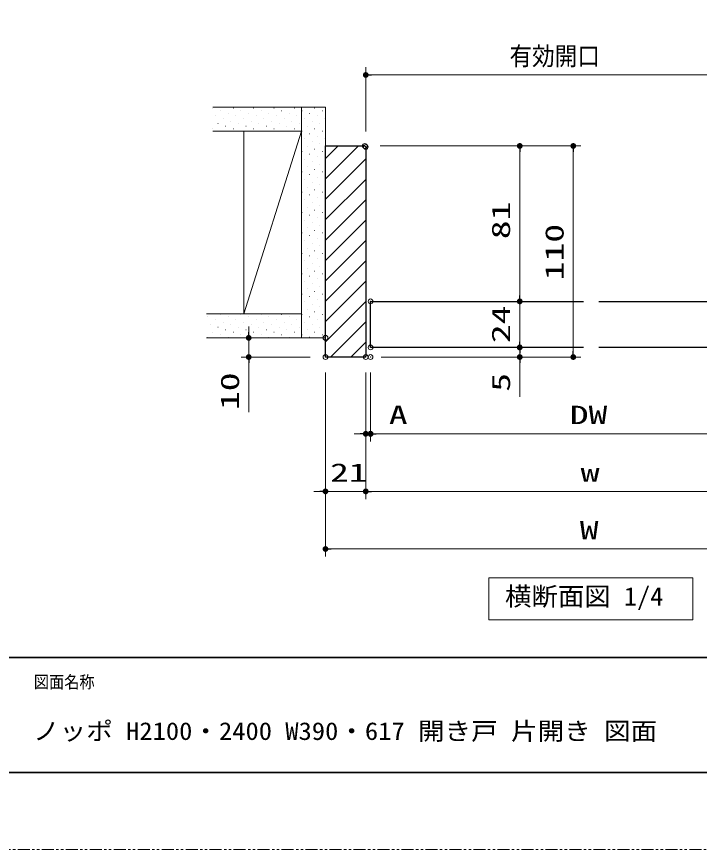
# Model space of a CAD drawing. Units: millimetres, scale not verified. Extents: x -1306 to 1306, y -607 to 607.
# Drawn here: x -882.3 to -526.5, y -594 to -160.1 of the extents above; entities that cross this region are included whole.
import ezdxf
from ezdxf.enums import TextEntityAlignment as Align

# ---------------------------------------------------------------- set-up
doc = ezdxf.new("R2010")
doc.units = ezdxf.units.MM
doc.header["$LTSCALE"] = 5
doc.header["$PDMODE"] = 32
doc.header["$PDSIZE"] = 2.5
doc.linetypes.add('USER1', pattern=[2.5, 1.25, -0.25, 0.25, -0.25, 0.25, -0.25])
for name, color, linetype, lineweight in [('0-1_線(黄)', 2, 'Continuous', 15), ('0-3_陰線', 4, 'USER1', 9), ('0-D_線(白)', 7, 'Continuous', 30), ('1-1_寸法線', 3, 'Continuous', 13), ('1-2_ハッチング', 6, 'Continuous', 9), ('1-4_DEFPOINTS', 7, 'Continuous', 5), ('1-5_0', 4, 'Continuous', 25), ('1-8_図面枠', 7, 'Continuous', 35)]:
    doc.layers.add(name, color=color, linetype=linetype, lineweight=lineweight)
doc.styles.add('ＭＳ ゴシック', font='')
doc.styles.get('ＭＳ ゴシック').set_extended_font_data('MS Gothic')

# ---------------------------------------------------------------- blocks, each defined once
blk = doc.blocks.new('_DOT')
at = {"layer": '1-5_0', "color": 3}
blk.add_line((-2.5, 0), (-5, 0), dxfattribs=at)
for points in [[(0, 0), (-2.5, 0), (-2.48, 0.313)], [(0, 0), (-2.48, -0.313), (-2.5, 0)], [(0, 0), (-2.48, 0.313), (-2.421, 0.622)], [(0, 0), (-2.421, -0.622), (-2.48, -0.313)], [(0, 0), (-2.421, 0.622), (-2.324, 0.92)], [(0, 0), (-2.324, -0.92), (-2.421, -0.622)], [(0, 0), (-2.324, 0.92), (-2.191, 1.204)], [(0, 0), (-2.191, -1.204), (-2.324, -0.92)], [(0, 0), (-2.191, 1.204), (-2.023, 1.469)], [(0, 0), (-2.023, -1.469), (-2.191, -1.204)], [(0, 0), (-2.023, 1.469), (-1.822, 1.711)], [(0, 0), (-1.822, -1.711), (-2.023, -1.469)], [(0, 0), (-1.822, 1.711), (-1.594, 1.926)], [(0, 0), (-1.594, -1.926), (-1.822, -1.711)], [(0, 0), (-1.594, 1.926), (-1.34, 2.111)], [(0, 0), (-1.34, -2.111), (-1.594, -1.926)], [(0, 0), (-1.34, 2.111), (-1.064, 2.262)], [(0, 0), (-1.064, -2.262), (-1.34, -2.111)], [(0, 0), (-1.064, 2.262), (-0.773, 2.378)], [(0, 0), (-0.773, -2.378), (-1.064, -2.262)], [(0, 0), (-0.773, 2.378), (-0.468, 2.456)], [(0, 0), (-0.468, -2.456), (-0.773, -2.378)], [(0, 0), (-0.468, 2.456), (-0.157, 2.495)], [(0, 0), (-0.157, -2.495), (-0.468, -2.456)], [(0, 0), (-0.157, 2.495), (0.157, 2.495)], [(0, 0), (0.157, -2.495), (-0.157, -2.495)], [(0, 0), (0.157, 2.495), (0.468, 2.456)], [(0, 0), (0.468, 2.456), (0.773, 2.378)], [(0, 0), (0.773, 2.378), (1.064, 2.262)], [(0, 0), (1.064, 2.262), (1.34, 2.111)], [(0, 0), (1.34, 2.111), (1.594, 1.926)], [(0, 0), (1.594, 1.926), (1.822, 1.711)], [(0, 0), (1.822, 1.711), (2.023, 1.469)], [(0, 0), (2.023, 1.469), (2.191, 1.204)], [(0, 0), (2.191, 1.204), (2.324, 0.92)], [(0, 0), (2.324, 0.92), (2.421, 0.622)], [(0, 0), (2.421, 0.622), (2.48, 0.313)], [(0, 0), (2.48, 0.313), (2.5, 0)], [(0, 0), (0.468, -2.456), (0.157, -2.495)], [(0, 0), (0.773, -2.378), (0.468, -2.456)], [(0, 0), (1.064, -2.262), (0.773, -2.378)], [(0, 0), (1.34, -2.111), (1.064, -2.262)], [(0, 0), (1.594, -1.926), (1.34, -2.111)], [(0, 0), (1.822, -1.711), (1.594, -1.926)], [(0, 0), (2.023, -1.469), (1.822, -1.711)], [(0, 0), (2.191, -1.204), (2.023, -1.469)], [(0, 0), (2.324, -0.92), (2.191, -1.204)], [(0, 0), (2.421, -0.622), (2.324, -0.92)], [(0, 0), (2.48, -0.313), (2.421, -0.622)], [(0, 0), (2.5, 0), (2.48, -0.313)]]:
    blk.add_solid(points, dxfattribs=at)

msp = doc.modelspace()

# ---------------------------------------------------------------- linework, layer by layer
at = {"layer": '0-1_線(黄)'}
for p, q in [((-780.082, -207.3), (-721.364, -207.3)), ((-733.864, -327.492), (-733.864, -207.3)), ((-721.364, -227.492), (-721.364, -207.3)), ((-780.082, -219.8), (-733.864, -219.8)), ((-763.864, -219.8), (-763.864, -314.992)), ((-733.864, -219.8), (-763.864, -314.992)), ((-783.34, -314.992), (-733.864, -314.992)), ((-783.34, -327.492), (-721.364, -327.492))]:
    msp.add_line(p, q, dxfattribs=at)
msp.add_lwpolyline([(-636.303, -452.492), (-529.925, -452.492), (-529.925, -474.327), (-636.303, -474.327)], close=True, dxfattribs=at)
at = {"layer": '0-3_陰線'}
msp.add_line((387.036, -594), (-1292.964, -594), dxfattribs=at)
at = {"layer": '0-D_線(白)'}
for p, q in [((-721.364, -227.492), (-700.864, -227.492)), ((-721.364, -337.492), (-721.364, -227.492)), ((-697.864, -308.492), (-586.864, -308.492)), ((-697.864, -332.492), (-697.864, -308.492)), ((-578.864, -308.492), (-467.864, -308.492)), ((-586.864, -332.492), (-697.864, -332.492)), ((-467.864, -332.492), (-578.864, -332.492)), ((-700.864, -337.492), (-721.364, -337.492)), ((-700.864, -337.492), (-700.364, -336.992)), ((-700.364, -336.992), (-700.864, -337.492))]:
    msp.add_line(p, q, dxfattribs=at)
msp.add_lwpolyline([(-700.864, -227.492), (-700.364, -227.992), (-700.364, -336.992)], dxfattribs=at)
at = {"layer": '1-1_寸法線'}
for p, q in [((-700.364, -219.992), (-700.364, -186.503)), ((-697.364, -190.503), (-508.864, -190.503)), ((-692.864, -227.492), (-588.219, -227.492)), ((-692.864, -227.492), (-616.114, -227.492)), ((-620.114, -230.492), (-620.114, -305.492)), ((-592.219, -230.492), (-592.219, -334.492)), ((-620.114, -305.492), (-620.114, -302.492)), ((-689.864, -308.492), (-616.114, -308.492)), ((-628.114, -308.492), (-624.114, -308.492)), ((-620.114, -332.492), (-620.114, -308.492)), ((-761.364, -324.492), (-761.364, -321.492)), ((-729.364, -327.492), (-765.364, -327.492)), ((-761.364, -327.492), (-761.364, -337.492)), ((-620.114, -329.492), (-620.114, -326.492)), ((-689.864, -332.492), (-616.114, -332.492)), ((-689.864, -332.492), (-616.114, -332.492)), ((-620.114, -332.492), (-620.114, -337.492)), ((-729.364, -337.492), (-765.364, -337.492)), ((-692.364, -337.492), (-616.114, -337.492)), ((-692.364, -337.492), (-588.219, -337.492)), ((-620.114, -335.492), (-620.114, -338.492)), ((-761.364, -340.492), (-761.364, -366.254)), ((-620.114, -340.492), (-620.114, -358.159)), ((-721.364, -345.492), (-721.364, -411.492)), ((-721.364, -345.492), (-721.364, -441.492)), ((-700.364, -345.492), (-700.364, -411.492)), ((-700.364, -345.492), (-700.364, -411.492)), ((-700.364, -345.492), (-700.364, -381.492)), ((-697.864, -345.492), (-697.864, -381.492)), ((-697.864, -345.492), (-697.864, -381.492)), ((-703.364, -377.492), (-706.364, -377.492)), ((-700.364, -377.492), (-697.864, -377.492)), ((-694.864, -377.492), (-676.245, -377.492)), ((-694.864, -377.492), (-470.864, -377.492)), ((-724.364, -407.492), (-727.364, -407.492)), ((-721.364, -407.492), (-700.364, -407.492)), ((-697.364, -407.492), (-694.364, -407.492)), ((-697.364, -407.492), (-468.864, -407.492)), ((-718.364, -437.492), (-447.864, -437.492))]:
    msp.add_line(p, q, dxfattribs=at)
at = {"layer": '1-2_ハッチング'}
for p, q in [((-780.027, -207.889), (-779.977, -207.889)), ((-769.421, -207.889), (-769.371, -207.889)), ((-758.814, -207.889), (-758.764, -207.889)), ((-748.207, -207.889), (-748.157, -207.889)), ((-737.601, -207.889), (-737.551, -207.889)), ((-726.994, -207.889), (-726.944, -207.889)), ((-778.701, -211.866), (-778.651, -211.866)), ((-776.05, -209.215), (-776, -209.215)), ((-772.072, -210.54), (-772.022, -210.54)), ((-768.095, -211.866), (-768.045, -211.866)), ((-765.443, -209.215), (-765.393, -209.215)), ((-761.466, -210.54), (-761.416, -210.54)), ((-757.488, -211.866), (-757.438, -211.866)), ((-754.836, -209.215), (-754.786, -209.215)), ((-750.859, -210.54), (-750.809, -210.54)), ((-746.882, -211.866), (-746.832, -211.866)), ((-744.23, -209.215), (-744.18, -209.215)), ((-740.252, -210.54), (-740.202, -210.54)), ((-736.275, -211.866), (-736.225, -211.866)), ((-733.623, -209.215), (-733.573, -209.215)), ((-733.623, -209.215), (-733.573, -209.215)), ((-729.646, -210.54), (-729.596, -210.54)), ((-725.668, -211.866), (-725.618, -211.866)), ((-723.017, -209.215), (-722.967, -209.215)), ((-777.376, -215.844), (-777.326, -215.844)), ((-774.724, -213.192), (-774.674, -213.192)), ((-770.746, -214.518), (-770.696, -214.518)), ((-766.769, -215.844), (-766.719, -215.844)), ((-764.117, -213.192), (-764.067, -213.192)), ((-760.14, -214.518), (-760.09, -214.518)), ((-756.162, -215.844), (-756.112, -215.844)), ((-753.511, -213.192), (-753.461, -213.192)), ((-749.533, -214.518), (-749.483, -214.518)), ((-745.556, -215.844), (-745.506, -215.844)), ((-742.904, -213.192), (-742.854, -213.192)), ((-738.927, -214.518), (-738.877, -214.518)), ((-734.949, -215.844), (-734.899, -215.844)), ((-732.297, -213.192), (-732.247, -213.192)), ((-732.297, -213.192), (-732.247, -213.192)), ((-728.32, -214.518), (-728.27, -214.518)), ((-724.342, -215.844), (-724.292, -215.844)), ((-721.691, -213.192), (-721.641, -213.192)), ((-780.027, -218.495), (-779.977, -218.495)), ((-773.398, -217.17), (-773.348, -217.17)), ((-769.421, -218.495), (-769.371, -218.495)), ((-762.791, -217.17), (-762.741, -217.17)), ((-758.814, -218.495), (-758.764, -218.495)), ((-752.185, -217.17), (-752.135, -217.17)), ((-748.207, -218.495), (-748.157, -218.495)), ((-741.578, -217.17), (-741.528, -217.17)), ((-737.601, -218.495), (-737.551, -218.495)), ((-733.623, -219.821), (-733.573, -219.821)), ((-730.972, -217.17), (-730.922, -217.17)), ((-730.972, -217.17), (-730.922, -217.17)), ((-729.646, -221.147), (-729.596, -221.147)), ((-726.994, -218.495), (-726.944, -218.495)), ((-723.017, -219.821), (-722.967, -219.821)), ((-732.297, -223.799), (-732.247, -223.799)), ((-728.32, -225.125), (-728.27, -225.125)), ((-725.668, -222.473), (-725.618, -222.473)), ((-721.691, -223.799), (-721.641, -223.799)), ((-730.972, -227.776), (-730.922, -227.776)), ((-726.994, -229.102), (-726.944, -229.102)), ((-724.342, -226.45), (-724.292, -226.45)), ((-721.364, -234.079), (-714.778, -227.492)), ((-721.364, -244.685), (-704.171, -227.492)), ((-733.623, -230.428), (-733.573, -230.428)), ((-729.646, -231.754), (-729.596, -231.754)), ((-725.668, -233.079), (-725.618, -233.079)), ((-723.017, -230.428), (-722.967, -230.428)), ((-732.297, -234.405), (-732.247, -234.405)), ((-730.972, -238.383), (-730.922, -238.383)), ((-728.32, -235.731), (-728.27, -235.731)), ((-724.342, -237.057), (-724.292, -237.057)), ((-721.691, -234.405), (-721.641, -234.405)), ((-721.364, -255.292), (-700.364, -234.292)), ((-733.623, -241.034), (-733.573, -241.034)), ((-729.646, -242.36), (-729.596, -242.36)), ((-726.994, -239.709), (-726.944, -239.709)), ((-723.017, -241.034), (-722.967, -241.034)), ((-732.297, -245.012), (-732.247, -245.012)), ((-728.32, -246.338), (-728.27, -246.338)), ((-725.668, -243.686), (-725.618, -243.686)), ((-721.691, -245.012), (-721.641, -245.012)), ((-721.364, -265.899), (-700.364, -244.899)), ((-733.623, -251.641), (-733.573, -251.641)), ((-730.972, -248.989), (-730.922, -248.989)), ((-726.994, -250.315), (-726.944, -250.315)), ((-724.342, -247.664), (-724.292, -247.664)), ((-723.017, -251.641), (-722.967, -251.641)), ((-732.297, -255.619), (-732.247, -255.619)), ((-729.646, -252.967), (-729.596, -252.967)), ((-725.668, -254.293), (-725.618, -254.293)), ((-721.691, -255.619), (-721.641, -255.619)), ((-721.364, -276.505), (-700.364, -255.505)), ((-730.972, -259.596), (-730.922, -259.596)), ((-728.32, -256.944), (-728.27, -256.944)), ((-724.342, -258.27), (-724.292, -258.27)), ((-733.623, -262.248), (-733.573, -262.248)), ((-729.646, -263.573), (-729.596, -263.573)), ((-726.994, -260.922), (-726.944, -260.922)), ((-723.017, -262.248), (-722.967, -262.248)), ((-732.297, -266.225), (-732.247, -266.225)), ((-728.32, -267.551), (-728.27, -267.551)), ((-725.668, -264.899), (-725.618, -264.899)), ((-724.342, -268.877), (-724.292, -268.877)), ((-721.691, -266.225), (-721.641, -266.225)), ((-721.364, -287.112), (-700.364, -266.112)), ((-733.623, -272.854), (-733.573, -272.854)), ((-730.972, -270.203), (-730.922, -270.203)), ((-726.994, -271.528), (-726.944, -271.528)), ((-723.017, -272.854), (-722.967, -272.854)), ((-732.297, -276.832), (-732.247, -276.832)), ((-729.646, -274.18), (-729.596, -274.18)), ((-725.668, -275.506), (-725.618, -275.506)), ((-721.691, -276.832), (-721.641, -276.832)), ((-721.364, -297.718), (-700.364, -276.718)), ((-730.972, -280.809), (-730.922, -280.809)), ((-728.32, -278.158), (-728.27, -278.158)), ((-724.342, -279.483), (-724.292, -279.483)), ((-733.623, -283.461), (-733.573, -283.461)), ((-729.646, -284.787), (-729.596, -284.787)), ((-726.994, -282.135), (-726.944, -282.135)), ((-725.668, -286.112), (-725.618, -286.112)), ((-723.017, -283.461), (-722.967, -283.461)), ((-732.297, -287.438), (-732.247, -287.438)), ((-728.32, -288.764), (-728.27, -288.764)), ((-724.342, -290.09), (-724.292, -290.09)), ((-721.691, -287.438), (-721.641, -287.438)), ((-721.364, -308.325), (-700.364, -287.325)), ((-733.623, -294.067), (-733.573, -294.067)), ((-730.972, -291.416), (-730.922, -291.416)), ((-726.994, -292.742), (-726.944, -292.742)), ((-723.017, -294.067), (-722.967, -294.067)), ((-732.297, -298.045), (-732.247, -298.045)), ((-729.646, -295.393), (-729.596, -295.393)), ((-725.668, -296.719), (-725.618, -296.719)), ((-721.691, -298.045), (-721.641, -298.045)), ((-721.364, -318.932), (-700.364, -297.932)), ((-730.972, -302.022), (-730.922, -302.022)), ((-728.32, -299.371), (-728.27, -299.371)), ((-726.994, -303.348), (-726.944, -303.348)), ((-724.342, -300.697), (-724.292, -300.697)), ((-733.623, -304.674), (-733.573, -304.674)), ((-729.646, -306), (-729.596, -306)), ((-725.668, -307.326), (-725.618, -307.326)), ((-723.017, -304.674), (-722.967, -304.674)), ((-732.297, -308.652), (-732.247, -308.652)), ((-728.32, -309.977), (-728.27, -309.977)), ((-724.342, -311.303), (-724.292, -311.303)), ((-721.691, -308.652), (-721.641, -308.652)), ((-721.364, -329.538), (-700.364, -308.538)), ((-782.679, -316.606), (-782.629, -316.606)), ((-776.05, -315.281), (-776, -315.281)), ((-772.072, -316.606), (-772.022, -316.606)), ((-765.443, -315.281), (-765.393, -315.281)), ((-761.466, -316.606), (-761.416, -316.606)), ((-754.836, -315.281), (-754.786, -315.281)), ((-750.859, -316.606), (-750.809, -316.606)), ((-744.23, -315.281), (-744.18, -315.281)), ((-740.252, -316.606), (-740.202, -316.606)), ((-733.623, -315.281), (-733.573, -315.281)), ((-730.972, -312.629), (-730.922, -312.629)), ((-729.646, -316.606), (-729.596, -316.606)), ((-726.994, -313.955), (-726.944, -313.955)), ((-723.017, -315.281), (-722.967, -315.281)), ((-781.353, -320.584), (-781.303, -320.584)), ((-778.701, -317.932), (-778.651, -317.932)), ((-774.724, -319.258), (-774.674, -319.258)), ((-770.746, -320.584), (-770.696, -320.584)), ((-768.095, -317.932), (-768.045, -317.932)), ((-764.117, -319.258), (-764.067, -319.258)), ((-760.14, -320.584), (-760.09, -320.584)), ((-757.488, -317.932), (-757.438, -317.932)), ((-753.511, -319.258), (-753.461, -319.258)), ((-749.533, -320.584), (-749.483, -320.584)), ((-746.882, -317.932), (-746.832, -317.932)), ((-742.904, -319.258), (-742.854, -319.258)), ((-738.927, -320.584), (-738.877, -320.584)), ((-736.275, -317.932), (-736.225, -317.932)), ((-732.297, -319.258), (-732.247, -319.258)), ((-728.32, -320.584), (-728.27, -320.584)), ((-725.668, -317.932), (-725.618, -317.932)), ((-721.691, -319.258), (-721.641, -319.258)), ((-718.712, -337.492), (-700.364, -319.145)), ((-780.027, -324.561), (-779.977, -324.561)), ((-777.376, -321.91), (-777.326, -321.91)), ((-773.398, -323.236), (-773.348, -323.236)), ((-769.421, -324.561), (-769.371, -324.561)), ((-766.769, -321.91), (-766.719, -321.91)), ((-762.791, -323.236), (-762.741, -323.236)), ((-758.814, -324.561), (-758.764, -324.561)), ((-756.162, -321.91), (-756.112, -321.91)), ((-752.185, -323.236), (-752.135, -323.236)), ((-748.207, -324.561), (-748.157, -324.561)), ((-745.556, -321.91), (-745.506, -321.91)), ((-741.578, -323.236), (-741.528, -323.236)), ((-737.601, -324.561), (-737.551, -324.561)), ((-734.949, -321.91), (-734.899, -321.91)), ((-730.972, -323.236), (-730.922, -323.236)), ((-726.994, -324.561), (-726.944, -324.561)), ((-724.342, -321.91), (-724.292, -321.91)), ((-782.679, -327.213), (-782.629, -327.213)), ((-776.05, -325.887), (-776, -325.887)), ((-772.072, -327.213), (-772.022, -327.213)), ((-765.443, -325.887), (-765.393, -325.887)), ((-761.466, -327.213), (-761.416, -327.213)), ((-754.836, -325.887), (-754.786, -325.887)), ((-750.859, -327.213), (-750.809, -327.213)), ((-744.23, -325.887), (-744.18, -325.887)), ((-740.252, -327.213), (-740.202, -327.213)), ((-733.623, -325.887), (-733.573, -325.887)), ((-729.646, -327.213), (-729.596, -327.213)), ((-723.017, -325.887), (-722.967, -325.887)), ((-708.105, -337.492), (-700.364, -329.751))]:
    msp.add_line(p, q, dxfattribs=at)
at = {"layer": '1-4_DEFPOINTS'}
for p in [(-700.864, -227.492), (-700.364, -227.992), (-697.864, -308.492), (-620.114, -308.492), (-620.114, -308.492), (-620.114, -308.492), (-721.364, -327.492), (-697.864, -332.492), (-620.114, -332.492), (-761.364, -337.492), (-721.364, -337.492), (-721.364, -337.492), (-700.364, -337.492), (-700.364, -337.492), (-697.864, -337.492), (-592.219, -337.492), (-697.864, -377.492), (-700.364, -407.492)]:
    msp.add_point(p, dxfattribs=at)
at = {"layer": '1-8_図面枠'}
msp.add_line((-1252.964, -494), (347.036, -494), dxfattribs=at)
msp.add_lwpolyline([(-1252.964, -554), (347.036, -554), (347.036, 554), (-1252.964, 554)], close=True, dxfattribs=at)

# ---------------------------------------------------------------- block references
at = {"layer": '1-1_寸法線', "xscale": 0.6, "yscale": 0.6}
for p, rotation in [((-700.364, -190.503), 180), ((-620.114, -227.492), 90), ((-592.219, -227.492), 90), ((-620.114, -308.492), 270), ((-620.114, -308.492), 270), ((-761.364, -327.492), 270), ((-620.114, -332.492), 270), ((-620.114, -332.492), 90), ((-761.364, -337.492), 90), ((-620.114, -337.492), 90), ((-592.219, -337.492), 270), ((-697.864, -377.492), 180), ((-697.864, -377.492), 180), ((-700.364, -407.492), 180), ((-700.364, -407.492), 180), ((-721.364, -437.492), 180)]:
    msp.add_blockref('_DOT', p, dxfattribs=dict(at, rotation=rotation))
for p in [(-700.364, -377.492), (-721.364, -407.492)]:
    msp.add_blockref('_DOT', p, dxfattribs=at)

# ---------------------------------------------------------------- texts
at = {"layer": '0-1_線(黄)', "style": 'ＭＳ ゴシック', "width": 1.05}
msp.add_text('横断面図 1/4', height=9.604, dxfattribs=at).set_placement((-627.748, -469.87), align=Align.BOTTOM_LEFT)
at = {"layer": '1-1_寸法線', "style": 'ＭＳ ゴシック'}
for s, width, p in [('有効開口', 0.9, (-625.478, -188.353)), ('A', 1.5, (-688.341, -375.343)), ('DW', 1.5, (-594.054, -375.343)), ('21', 1.5, (-718.96, -405.343)), ('w', 1.5, (-588.352, -405.343)), ('W', 1.5, (-588.828, -435.343))]:
    msp.add_text(s, height=9.604, dxfattribs=dict(at, width=width)).set_placement(p, align=Align.BOTTOM_LEFT)
at = {"layer": '1-1_寸法線', "style": 'ＭＳ ゴシック', "width": 1.5}
for s, p in [('81', (-622.264, -276.087)), ('110', (-594.369, -297.492)), ('24', (-622.264, -330.254)), ('10', (-763.514, -365.111)), ('5', (-622.264, -355.587))]:
    msp.add_text(s, height=9.604, rotation=90, dxfattribs=at).set_placement(p, align=Align.BOTTOM_LEFT)
at = {"layer": '1-8_図面枠', "style": 'ＭＳ ゴシック'}
for s, height, width, p in [('図面名称', 6.452, 0.9, (-873.367, -511.963)), ('ノッポ H2100・2400 W390・617 開き戸 片開き 図面', 9.236, 1.1, (-873.76, -539.776))]:
    msp.add_text(s, height=height, dxfattribs=dict(at, width=width)).set_placement(p, align=Align.BOTTOM_LEFT)

doc.saveas('drawing.dxf')
